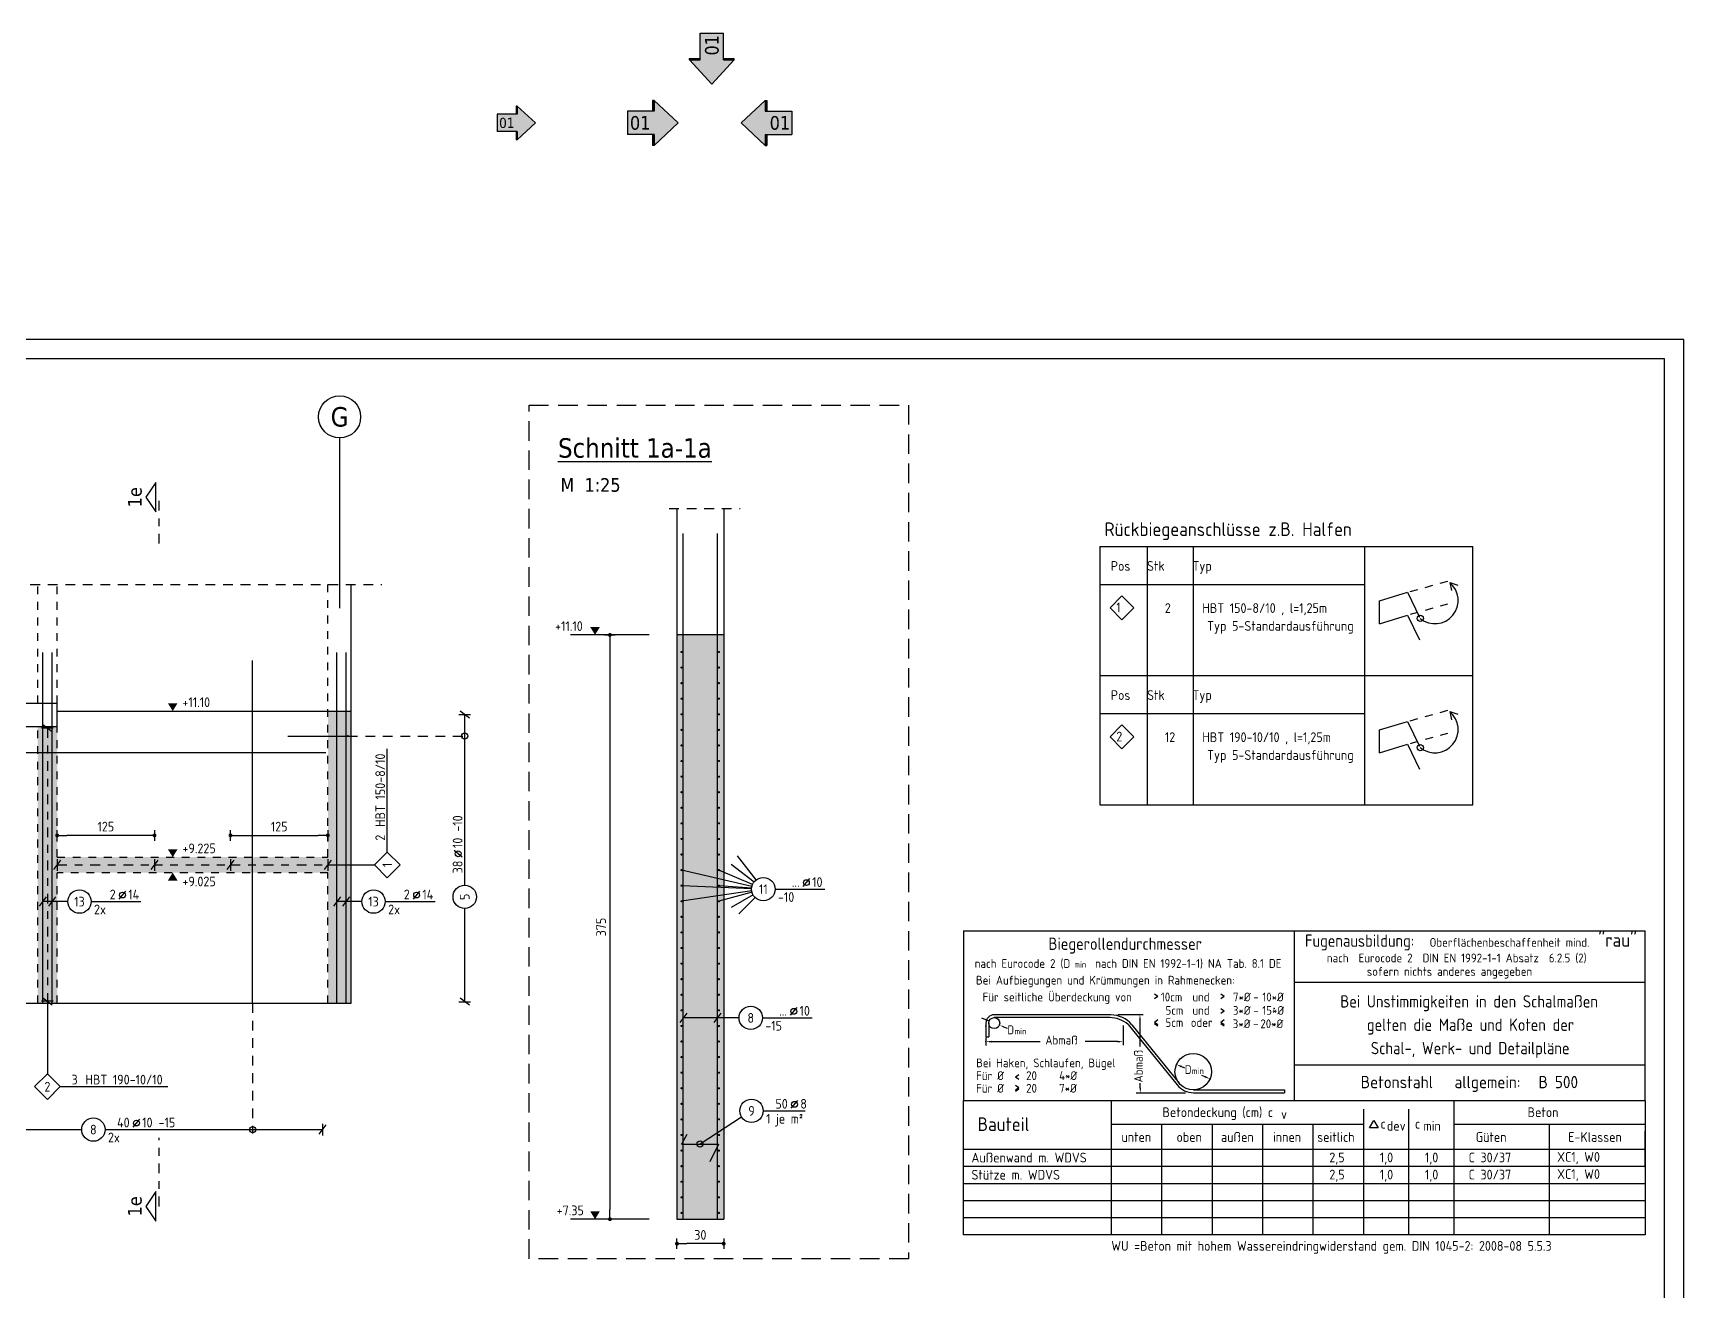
# Model space of a CAD drawing. Extents: x 40 to 135.7, y -30.7 to 14.6.
# Drawn here: x 78.21 to 99.41, y -1.52 to 14.62 of the extents above; entities that cross this region are included whole.
import ezdxf
from ezdxf.enums import TextEntityAlignment as Align

# ---------------------------------------------------------------- set-up
doc = ezdxf.new("R2010")
doc.units = 0
doc.header["$LTSCALE"] = 0.5
for name, pattern in [('AUSGEZOGEN', [1000.01, 1000, 0.01]), ('DASHDOTSMALL', [1.05, 0.5, -0.25, 0.05, -0.25]), ('DOT', [0.175, 0.05, -0.125]), ('HIDDEN', [0.375, 0.25, -0.125]), ('HIDDEN4', [0.12, 0.02, -0.1]), ('PUNKT', [0.175, 0.05, -0.125]), ('STRICHLINIE', [0.75, 0.5, -0.25]), ('STRICHPUNKT2', [0.55, 0.25, -0.125, 0.05, -0.125]), ('VERDECKT', [0.375, 0.25, -0.125])]:
    doc.linetypes.add(name, pattern=pattern)
for name, color, linetype in [('ACHSEN', 7, 'Continuous'), ('AFU', 7, 'Continuous'), ('BETON', 7, 'Continuous'), ('DETAIL', 7, 'Continuous'), ('DRUEBER', 7, 'Continuous'), ('grau_hell', 7, 'Continuous'), ('grau_mittel', 7, 'Continuous'), ('HBT', 7, 'Continuous'), ('HILFE', 7, 'Continuous'), ('index', 7, 'Continuous'), ('koten', 7, 'Continuous'), ('MASSE', 7, 'Continuous'), ('OBJEKT', 7, 'Continuous'), ('RAHMEN', 7, 'Continuous'), ('RND', 7, 'Continuous'), ('SCHNITTE', 7, 'Continuous'), ('SFP_Achsen', 7, 'Continuous'), ('TEXT', 7, 'Continuous')]:
    doc.layers.add(name, color=color, linetype=linetype)
doc.layers.add('NOPLOT', color=7, linetype='Continuous', plot=False)
doc.styles.add('helv', font='tahoma.ttf')
doc.styles.add('liste', font='isocp-e.shx')
doc.styles.add('txt', font='isocp.shx')
doc.linetypes.add('AFU_50K', pattern='A,0.15,["/",Standard,S=0.2,R=0,X=-0.01,Y=-0.1],0.07,["/",Standard,S=0.2,R=0,X=-0.01,Y=-0.1],0.15', length=0.37)
doc.linetypes.add('AFU_50L', pattern='A,0.75,["/",Standard,S=0.2,R=0,X=-0.01,Y=-0.1],0.07,["/",Standard,S=0.2,R=0,X=-0.01,Y=-0.1],0.75', length=1.57)
doc.dimstyles.new('DOT_I', dxfattribs={"dimscale": 0.5, "dimtxt": 0.25, "dimasz": 0.25, "dimexe": 0.1, "dimexo": 0.3, "dimgap": 0.1, "dimtad": 1, "dimdec": 3, "dimzin": 3, "dimtxsty": 'txt', "dimblk": 'DOT', "dimblk1": 'DOT', "dimblk2": 'DOT', "dimsah": 1, "dimcen": 0.1, "dimse1": 1, "dimse2": 1, "dimazin": 0, "dimtfac": 1, "dimtdec": 4, "dimtix": 1, "dimtmove": 2, "dimatfit": 3, "dimfxl": 0, "dimtvp": 1, "dimtolj": 1, "dimtzin": 0, "dimarcsym": 0})

# ---------------------------------------------------------------- blocks, each defined once
blk = doc.blocks.new('OKRD_O')
at = {"color": 0, "linetype": 'ByBlock'}
blk.add_solid([(-0.125, 0.202), (0.125, 0.202), (0, 0)], dxfattribs=at)
at = {"color": 0, "linetype": 'ByBlock', "style": 'txt'}
blk.add_attdef('OKRD', (0.25, 0.1), '', height=0.25, dxfattribs=at)
blk = doc.blocks.new('OKRD_U')
at = {"color": 0, "linetype": 'ByBlock'}
blk.add_solid([(-0.125, -0.202), (0.125, -0.202), (0, 0)], dxfattribs=at)
at = {"color": 0, "linetype": 'ByBlock', "style": 'txt'}
blk.add_attdef('OKRD', (0.25, -0.35), '', height=0.25, dxfattribs=at)
blk = doc.blocks.new('lei_gre')
at = {"layer": 'RND', "color": 7, "linetype": 'Continuous'}
for p, q in [((-0.09, -0.12), (0.09, 0.12)), ((0, 0.15), (0, -0.15))]:
    blk.add_line(p, q, dxfattribs=at)
blk = doc.blocks.new('RND_LEI')
at = {"layer": 'RND', "color": 7, "linetype": 'Continuous'}
blk.add_line((1.022, 0.066), (1.19, 0.27), dxfattribs=at)
for centre, radius in [((0, 0), 0.3), ((1.106, 0.168), 0.075)]:
    blk.add_circle(centre, radius, dxfattribs=at)
at = {"layer": 'RND', "color": 7, "linetype": 'Continuous', "style": 'txt'}
blk.add_attdef('POSL', text='', height=0.25, dxfattribs=at).set_placement((0, 0), align=Align.MIDDLE)
blk.add_attdef('ANZ', text='', height=0.25, dxfattribs=at).set_placement((0.931, 0.057), align=Align.RIGHT)
for tag, p in [('DUM', (1.253, 0.057)), ('ABSTD', (1.674, 0.057)), ('POSTXT', (0.374, -0.327))]:
    blk.add_attdef(tag, p, '', height=0.25, dxfattribs=at)
blk = doc.blocks.new('HBT_LEI')
at = {"layer": 'HBT', "color": 7, "linetype": 'Continuous'}
blk.add_lwpolyline([(-0.33, 0), (0, 0.33), (0.33, 0), (0, -0.33)], close=True, dxfattribs=at)
at = {"layer": 'HBT', "color": 7, "linetype": 'Continuous', "style": 'txt'}
blk.add_attdef('POSH', text='', height=0.25, dxfattribs=at).set_placement((0, -0.126), align=Align.CENTER)
blk.add_attdef('STKH', text='', height=0.25, dxfattribs=at).set_placement((0.776, 0.055), align=Align.RIGHT)
at = {"layer": 'HBT', "style": 'txt'}
for tag, p in [('ARTH', (0.973, 0.055)), ('TEXTH', (0.415, -0.309))]:
    blk.add_attdef(tag, p, '', height=0.25, dxfattribs=at)
blk = doc.blocks.new('SCHN-2')
at = {"layer": 'SCHNITTE', "color": 6, "linetype": 'Continuous'}
blk.add_lwpolyline([(0.378, 0.088), (0, 0.34), (-0.378, 0.088)], close=True, dxfattribs=at)
at = {"layer": 'SCHNITTE', "color": 1, "linetype": 'DASHDOTSMALL', "style": 'helv'}
blk.add_attdef('SCHN-2', text='', height=0.35, dxfattribs=at).set_placement((0, 0.45), align=Align.CENTER)
blk = doc.blocks.new('DOT')
at = {"layer": 'MASSE', "color": 7, "linetype": 'Continuous'}
for p, q in [((0, 0), (-1, 0)), ((0, 0.54), (0, -0.54))]:
    blk.add_line(p, q, dxfattribs=at)
at = {"layer": 'MASSE', "color": 7, "linetype": 'Continuous', "const_width": 0.2}
blk.add_lwpolyline([(-0.1, 0, 1), (0.1, 0, 1)], format="xyb", close=True, dxfattribs=at)
blk = doc.blocks.new('*D44')
at = {"layer": 'DEFPOINTS', "color": 0, "linetype": 'AUSGEZOGEN', "transparency": 16777216}
for p in [(86.479, -0.917), (86.479, -0.917), (87.079, -0.917)]:
    blk.add_point(p, dxfattribs=at)
at = {"layer": 'MASSE', "color": 0, "linetype": 'AUSGEZOGEN', "lineweight": -2, "transparency": 16777216}
blk.add_line((86.954, -0.917), (86.604, -0.917), dxfattribs=at)
at = {"layer": 'MASSE', "color": 0, "linetype": 'AUSGEZOGEN', "lineweight": -2, "transparency": 16777216, "xscale": 0.125, "yscale": 0.125, "zscale": 0.125, "rotation": 180}
blk.add_blockref('DOT', (86.479, -0.917), dxfattribs=at)
at = {"layer": 'MASSE', "color": 0, "linetype": 'AUSGEZOGEN', "lineweight": -2, "transparency": 16777216, "xscale": 0.125, "yscale": 0.125, "zscale": 0.125}
blk.add_blockref('DOT', (87.079, -0.917), dxfattribs=at)
at = {"layer": 'MASSE', "color": 0, "linetype": 'AUSGEZOGEN', "transparency": 16777216, "insert": (86.779, -0.805), "char_height": 0.125, "attachment_point": 5, "style": 'txt'}
blk.add_mtext('\\A1;30', dxfattribs=at)
blk = doc.blocks.new('*D45')
at = {"layer": 'DEFPOINTS', "color": 0, "linetype": 'AUSGEZOGEN', "transparency": 16777216}
for p in [(85.618, 6.897), (85.618, -0.603), (85.618, -0.603)]:
    blk.add_point(p, dxfattribs=at)
at = {"layer": 'MASSE', "color": 0, "linetype": 'AUSGEZOGEN', "lineweight": -2, "transparency": 16777216}
blk.add_line((85.618, 6.772), (85.618, -0.478), dxfattribs=at)
at = {"layer": 'MASSE', "color": 0, "linetype": 'AUSGEZOGEN', "lineweight": -2, "transparency": 16777216, "xscale": 0.125, "yscale": 0.125, "zscale": 0.125}
for p, rotation in [((85.618, 6.897), 90), ((85.618, -0.603), 270)]:
    blk.add_blockref('DOT', p, dxfattribs=dict(at, rotation=rotation))
at = {"layer": 'MASSE', "color": 0, "linetype": 'AUSGEZOGEN', "transparency": 16777216, "insert": (85.505, 3.147), "char_height": 0.125, "attachment_point": 5, "rotation": 90, "style": 'txt'}
blk.add_mtext('\\A1;375', dxfattribs=at)
blk = doc.blocks.new('*D54')
at = {"layer": 'DEFPOINTS', "color": 0, "linetype": 'AUSGEZOGEN', "transparency": 16777216}
for p in [(78.523, 4.323), (78.523, 4.323), (79.773, 4.323)]:
    blk.add_point(p, dxfattribs=at)
at = {"layer": 'MASSE', "color": 0, "linetype": 'AUSGEZOGEN', "lineweight": -2, "transparency": 16777216}
blk.add_line((79.648, 4.323), (78.648, 4.323), dxfattribs=at)
at = {"layer": 'MASSE', "color": 0, "linetype": 'AUSGEZOGEN', "lineweight": -2, "transparency": 16777216, "xscale": 0.125, "yscale": 0.125, "zscale": 0.125, "rotation": 180}
blk.add_blockref('DOT', (78.523, 4.323), dxfattribs=at)
at = {"layer": 'MASSE', "color": 0, "linetype": 'AUSGEZOGEN', "lineweight": -2, "transparency": 16777216, "xscale": 0.125, "yscale": 0.125, "zscale": 0.125}
blk.add_blockref('DOT', (79.773, 4.323), dxfattribs=at)
at = {"layer": 'MASSE', "color": 0, "linetype": 'AUSGEZOGEN', "transparency": 16777216, "insert": (79.148, 4.436), "char_height": 0.125, "attachment_point": 5, "style": 'txt'}
blk.add_mtext('\\A1;125', dxfattribs=at)
blk = doc.blocks.new('*D55')
at = {"layer": 'DEFPOINTS', "color": 0, "linetype": 'AUSGEZOGEN', "transparency": 16777216}
for p in [(80.748, 4.323), (81.998, 4.323), (81.998, 4.323)]:
    blk.add_point(p, dxfattribs=at)
at = {"layer": 'MASSE', "color": 0, "linetype": 'AUSGEZOGEN', "lineweight": -2, "transparency": 16777216}
blk.add_line((80.873, 4.323), (81.873, 4.323), dxfattribs=at)
at = {"layer": 'MASSE', "color": 0, "linetype": 'AUSGEZOGEN', "lineweight": -2, "transparency": 16777216, "xscale": 0.125, "yscale": 0.125, "zscale": 0.125, "rotation": 180}
blk.add_blockref('DOT', (80.748, 4.323), dxfattribs=at)
at = {"layer": 'MASSE', "color": 0, "linetype": 'AUSGEZOGEN', "lineweight": -2, "transparency": 16777216, "xscale": 0.125, "yscale": 0.125, "zscale": 0.125}
blk.add_blockref('DOT', (81.998, 4.323), dxfattribs=at)
at = {"layer": 'MASSE', "color": 0, "linetype": 'AUSGEZOGEN', "transparency": 16777216, "insert": (81.373, 4.436), "char_height": 0.125, "attachment_point": 5, "style": 'txt'}
blk.add_mtext('\\A1;125', dxfattribs=at)
blk = doc.blocks.new('A1-35-0')
at = {"layer": 'RAHMEN'}
for p, q in [((118.9, 59.4), (0, 59.4)), ((118.9, 0), (118.9, 59.4))]:
    blk.add_line(p, q, dxfattribs=at)
at = {"layer": 'RAHMEN', "color": 5}
for p, q in [((118.4, 58.9), (2, 58.9)), ((118.4, 0.5), (118.4, 58.9))]:
    blk.add_line(p, q, dxfattribs=at)
blk = doc.blocks.new('hin_ind5')
at = {"layer": 'grau_hell', "linetype": 'AUSGEZOGEN'}
h = blk.add_hatch(color=9, dxfattribs=at)
h.dxf.hatch_style = 2
h.paths.add_polyline_path([(0, 0), (0.619, -0.577), (0.619, -0.3), (1.306, -0.3), (1.306, 0.3), (0.619, 0.3), (0.619, 0.577)])
h.paths.add_polyline_path([(0.34, -0.274), (1.311, -0.274), (1.311, 0.274), (0.34, 0.274)], flags=9)
at = {"layer": 'OBJEKT', "linetype": 'AUSGEZOGEN'}
for points in [[(0.619, 0.3), (0.66, 0.3), (0.66, 0.577), (0.619, 0.577)], [(0.619, -0.577), (0.66, -0.577), (0.66, -0.3), (0.619, -0.3)]]:
    blk.add_hatch(color=1, dxfattribs=at).paths.add_polyline_path(points)
at = {"layer": 'OBJEKT', "color": 1, "linetype": 'AUSGEZOGEN'}
for p, q in [((0, 0), (0.619, 0.577)), ((0.619, 0.577), (0.619, 0.3)), ((0.619, 0.577), (0.66, 0.577)), ((0.66, 0.577), (0.66, 0.3)), ((0, 0), (0.619, -0.577)), ((0.619, 0.3), (1.306, 0.3)), ((1.306, 0.3), (1.306, -0.3)), ((0.619, -0.3), (0.619, -0.577)), ((0.619, -0.3), (1.306, -0.3)), ((0.66, -0.3), (0.66, -0.577))]:
    blk.add_line(p, q, dxfattribs=at)
at = {"layer": 'OBJEKT', "color": 7, "linetype": 'AUSGEZOGEN'}
blk.add_line((0.619, -0.577), (0.66, -0.577), dxfattribs=at)
at = {"layer": 'index', "color": 1, "linetype": 'Continuous', "style": 'helv'}
blk.add_attdef('INDEX', text='', height=0.35, rotation=360, dxfattribs=at).set_placement((1.259, 0), align=Align.MIDDLE_RIGHT)

msp = doc.modelspace()

# ---------------------------------------------------------------- linework, layer by layer
at = {"layer": 'ACHSEN', "color": 140, "linetype": 'AUSGEZOGEN'}
msp.add_line((82.1484, 9.4248), (82.1484, 7.238), dxfattribs=at)
at = {"layer": 'AFU', "color": 8, "linetype": 'AFU_50K'}
for p, q in [((87.0787, 6.8974), (86.4787, 6.8974)), ((78.5234, 5.9194), (78.5234, 6.0194)), ((78.5234, 5.7194), (78.5234, 5.9194)), ((86.4787, -0.6026), (87.0787, -0.6026))]:
    msp.add_line(p, q, dxfattribs=at)
at = {"layer": 'AFU', "color": 8, "linetype": 'AFU_50L'}
for p, q in [((47.0234, 6.0194), (78.5234, 6.0194)), ((78.5234, 5.9194), (82.2984, 5.9194)), ((47.0234, 5.7194), (78.5234, 5.7194)), ((76.0234, 2.1694), (82.2984, 2.1694))]:
    msp.add_line(p, q, dxfattribs=at)
at = {"layer": 'BETON', "color": 6, "linetype": 'AUSGEZOGEN'}
for p, q in [((86.4787, 8.5178), (86.4787, -0.6026)), ((87.0787, 8.5178), (87.0787, 6.8974)), ((82.2984, 2.1694), (82.2984, 7.5439)), ((87.0787, 6.8974), (87.0787, -0.6026))]:
    msp.add_line(p, q, dxfattribs=at)
at = {"layer": 'DETAIL', "color": 102, "linetype": 'STRICHLINIE'}
msp.add_lwpolyline([(89.4521, 9.8457), (89.4521, -1.1105), (84.5807, -1.1105), (84.5807, 9.8457)], close=True, dxfattribs=at)
at = {"layer": 'DRUEBER', "color": 7, "linetype": 'PUNKT'}
for p, q in [((78.2734, 6.0194), (78.2734, 7.5439)), ((78.5234, 6.0194), (78.5234, 7.5439)), ((81.9984, 4.0444), (81.9984, 7.5439)), ((78.2734, 2.1694), (78.2734, 5.7194)), ((78.5234, 4.0444), (78.5234, 5.7194)), ((78.5234, 4.0444), (81.9984, 4.0444)), ((78.5234, 2.1694), (78.5234, 3.8444)), ((81.9984, 3.8444), (78.5234, 3.8444)), ((81.9984, 2.1694), (81.9984, 3.8444)), ((76.0234, 2.1694), (78.2734, 2.1694))]:
    msp.add_line(p, q, dxfattribs=at)
at = {"layer": 'grau_mittel', "color": 61, "linetype": 'AUSGEZOGEN'}
for points in [[(86.4787, 6.8974), (87.0787, 6.8974), (86.4787, -0.6026), (87.0787, -0.6026)], [(81.9984, 5.9194), (82.2984, 5.9194), (81.9984, 2.1694), (82.2984, 2.1694)], [(78.2734, 5.7194), (78.5234, 5.7194), (78.2734, 2.1694), (78.5234, 2.1694)], [(78.5234, 4.0444), (78.5234, 3.8444), (81.9984, 4.0444), (81.9984, 3.8444)]]:
    msp.add_solid(points, dxfattribs=at)
at = {"layer": 'HBT', "color": 5, "linetype": 'Continuous'}
for p, q in [((91.9053, 8.0315), (91.9053, 6.3741)), ((91.9053, 8.0315), (96.6947, 8.0315)), ((96.6947, 6.3741), (96.6947, 8.0315)), ((91.9053, 6.3741), (96.6947, 6.3741)), ((91.9053, 6.3741), (91.9053, 4.7166)), ((91.9053, 6.3741), (96.6947, 6.3741)), ((96.6947, 4.7166), (96.6947, 6.3741)), ((91.9053, 4.7166), (96.6947, 4.7166)), ((91.9053, 4.7166), (96.6947, 4.7166))]:
    msp.add_line(p, q, dxfattribs=at)
at = {"layer": 'HBT', "color": 6, "linetype": 'STRICHPUNKT2'}
for p, q in [((78.3984, 5.7001), (78.3984, 2.1953)), ((78.5234, 3.9444), (79.7734, 3.9444)), ((80.7484, 3.9444), (81.9984, 3.9444))]:
    msp.add_line(p, q, dxfattribs=at)
at = {"layer": 'HBT', "color": 7, "linetype": 'AUSGEZOGEN'}
for p, q in [((82.7603, 4.1094), (82.7603, 5.4333)), ((81.9984, 3.9444), (82.6103, 3.9444)), ((78.3984, 2.1953), (78.3984, 1.2484)), ((78.5634, 1.0984), (79.9451, 1.0984))]:
    msp.add_line(p, q, dxfattribs=at)
at = {"layer": 'HBT', "color": 7, "linetype": 'HIDDEN4'}
msp.add_line((79.7734, 3.9444), (80.7484, 3.9444), dxfattribs=at)
at = {"layer": 'HILFE', "color": 102, "linetype": 'HIDDEN'}
for p, q in [((86.38, 8.5178), (87.2908, 8.5178)), ((75.4783, 7.5439), (82.6921, 7.5439))]:
    msp.add_line(p, q, dxfattribs=at)
at = {"layer": 'koten', "color": 7, "linetype": 'AUSGEZOGEN'}
for p, q in [((86.1225, 6.8974), (85.1108, 6.8974)), ((86.1225, -0.6026), (85.1108, -0.6026)), ((86.1225, -0.6026), (85.1108, -0.6026))]:
    msp.add_line(p, q, dxfattribs=at)
at = {"layer": 'NOPLOT', "color": 191, "linetype": 'AUSGEZOGEN'}
msp.add_line((86.5487, -0.6026), (86.5767, -0.6026), dxfattribs=at)
at = {"layer": 'OBJEKT', "color": 7, "linetype": 'Continuous'}
for p, q in [((92.5149, 8.0315), (92.5149, 6.3741)), ((93.1034, 8.0315), (93.1034, 6.3741)), ((95.3065, 8.0315), (95.3065, 6.3741)), ((92.5149, 6.3741), (92.5149, 4.7166)), ((93.1034, 6.3741), (93.1034, 4.7166)), ((95.3065, 6.3741), (95.3065, 4.7166))]:
    msp.add_line(p, q, dxfattribs=at)
at = {"layer": 'RAHMEN', "color": 5, "linetype": 'Continuous'}
for p, q in [((90.1553, 3.0982), (98.9053, 3.0982)), ((90.1553, 3.0982), (90.1553, 0.9191)), ((94.4046, 0.9191), (94.4046, 3.0982)), ((98.9053, 0.9191), (98.9053, 3.0982)), ((98.9053, 0.0656), (98.9053, 0.5279))]:
    msp.add_line(p, q, dxfattribs=at)
at = {"layer": 'RAHMEN', "color": 7, "linetype": 'AUSGEZOGEN'}
for p, q in [((94.4046, 2.4407), (98.9053, 2.4407)), ((92.6534, 2.2555), (92.6098, 2.286)), ((92.6534, 2.2555), (92.6098, 2.2249)), ((93.5033, 2.2555), (93.4597, 2.286)), ((93.5033, 2.2555), (93.4597, 2.2249)), ((92.6098, 1.9276), (92.6534, 1.9582)), ((92.6098, 1.9276), (92.6534, 1.8971)), ((92.6098, 1.9082), (92.6534, 1.8777)), ((93.4597, 1.9276), (93.5033, 1.9582)), ((93.4597, 1.9276), (93.5033, 1.8971)), ((93.4597, 1.9082), (93.5033, 1.8777)), ((93.5038, 2.0657), (93.4602, 2.0963)), ((93.5038, 2.0657), (93.4602, 2.0352)), ((94.4046, 1.3768), (98.9053, 1.3768)), ((90.8248, 1.2249), (90.8684, 1.2554)), ((90.8248, 1.2249), (90.8684, 1.1943)), ((90.8684, 1.084), (90.8248, 1.1146)), ((90.8684, 1.084), (90.8248, 1.0534)), ((90.8684, 1.0646), (90.8248, 1.034)), ((90.1553, 0.2966), (98.9053, 0.2966)), ((90.1553, 0.0766), (98.9053, 0.0766)), ((90.1553, -0.1434), (98.9053, -0.1434)), ((90.1553, -0.3634), (98.9053, -0.3634)), ((90.1553, -0.5834), (98.9053, -0.5834))]:
    msp.add_line(p, q, dxfattribs=at)
at = {"layer": 'RAHMEN', "color": 7, "linetype": 'Continuous'}
for p, q in [((90.485, 1.9395), (90.3917, 1.9754)), ((90.4447, 1.9137), (90.4447, 1.7366)), ((90.4801, 1.9137), (90.4801, 1.7366)), ((92.0466, 2.02), (90.551, 2.02)), ((92.0339, 1.9846), (90.551, 1.9846)), ((92.138, 2.0234), (92.4642, 2.0234)), ((92.4218, 1.956), (92.4218, 1.6151)), ((90.4447, 1.7366), (90.4801, 1.7366)), ((90.4447, 1.7252), (90.4447, 1.6248)), ((90.6708, 1.868), (90.7178, 1.8499)), ((92.2046, 1.884), (92.2046, 1.6306)), ((92.2691, 1.8953), (92.899, 1.12)), ((92.3176, 1.8911), (92.9237, 1.145)), ((90.5122, 1.6756), (91.1405, 1.6756)), ((92.1371, 1.6756), (91.7187, 1.6756)), ((92.9965, 1.3373), (92.9526, 1.3562)), ((92.4263, 1.0856), (92.4263, 1.1447)), ((93.2585, 1.2243), (93.2177, 1.2419)), ((92.0561, -0.7775), (92.0561, 0.9191)), ((92.3751, 1.0181), (93.0086, 1.0181)), ((93.1086, 1.0562), (94.2778, 1.0557)), ((93.1086, 1.0203), (94.2778, 1.0203)), ((94.2778, 1.0557), (94.2778, 1.0203)), ((96.4537, -0.8034), (96.4537, 0.9191)), ((95.2951, -0.8034), (95.2951, 0.8095)), ((95.8744, -0.8034), (95.8744, 0.8095)), ((92.7039, -0.8034), (92.7039, 0.6172)), ((93.3517, -0.8034), (93.3517, 0.6172)), ((93.9995, -0.8034), (93.9995, 0.6172)), ((94.6473, -0.8034), (94.6473, 0.6172)), ((97.6795, -0.8034), (97.6795, 0.6172)), ((92.0561, -0.8034), (92.0561, 0.2966)), ((95.2951, -0.8034), (95.2951, 0.2966))]:
    msp.add_line(p, q, dxfattribs=at)
at = {"layer": 'RAHMEN', "color": 1, "linetype": 'Continuous'}
for p, q in [((92.0561, 0.6172), (95.2951, 0.6172)), ((96.4537, 0.6172), (98.9053, 0.6172))]:
    msp.add_line(p, q, dxfattribs=at)
at = {"layer": 'RAHMEN', "color": 5, "linetype": 'AUSGEZOGEN'}
msp.add_lwpolyline([(90.1553, 0.9191), (98.9053, 0.9191), (98.9053, -0.8034), (90.1553, -0.8034)], close=True, dxfattribs=at)
at = {"layer": 'RAHMEN', "color": 1, "linetype": 'Continuous'}
msp.add_lwpolyline([(95.4239, 0.6618), (95.4784, 0.5674), (95.3694, 0.5674)], close=True, dxfattribs=at)
at = {"layer": 'RAHMEN', "color": 7, "linetype": 'Continuous'}
for centre, radius in [((90.551, 1.9137), 0.0709), ((93.1056, 1.2903), 0.2341)]:
    msp.add_circle(centre, radius, dxfattribs=at)
for centre, radius, start, end in [((90.551, 1.9137), 0.1063, 89.99998, 180), ((92.0339, 1.6303), 0.3543, 48.41068, 90), ((92.0466, 1.6709), 0.3491, 39.09564, 90), ((93.1086, 1.2903), 0.27, 219.09564, 270)]:
    msp.add_arc(centre, radius, start, end, dxfattribs=at)
for p in [(94.1428, 2.1008), (90.4447, 1.8727), (90.4447, 1.6756), (92.8906, 1.383), (93.3205, 1.1976)]:
    msp.add_point(p, dxfattribs=at)
for points in [[(90.433, 1.9502), (90.4393, 1.9665), (90.485, 1.9395)], [(92.4331, 1.956), (92.4106, 1.956), (92.4218, 2.0235)], [(90.6677, 1.8599), (90.6739, 1.8762), (90.6219, 1.8868)], [(90.5122, 1.6643), (90.5122, 1.6868), (90.4447, 1.6756)], [(92.1371, 1.6643), (92.1371, 1.6868), (92.2046, 1.6756)], [(92.9481, 1.3459), (92.957, 1.3666), (92.8906, 1.383)], [(92.4376, 1.0856), (92.4151, 1.0856), (92.4263, 1.0181)], [(93.2541, 1.214), (93.263, 1.2347), (93.3205, 1.1976)]]:
    msp.add_solid(points, dxfattribs=at)
at = {"layer": 'RND', "color": 1, "linetype": 'AUSGEZOGEN'}
for p, q in [((95.4975, 7.3356), (95.8548, 7.4436)), ((95.8548, 7.4436), (96.0121, 7.1239)), ((95.4975, 7.0392), (95.4975, 7.3356)), ((95.4975, 7.0392), (95.8548, 7.1521)), ((95.8548, 7.1521), (96.0121, 6.8324)), ((95.4975, 5.6781), (95.8548, 5.7861)), ((95.8548, 5.7861), (96.0121, 5.4664)), ((95.4975, 5.3817), (95.4975, 5.6781)), ((95.4975, 5.3817), (95.8548, 5.4947)), ((95.8548, 5.4947), (96.0121, 5.175))]:
    msp.add_line(p, q, dxfattribs=at)
at = {"layer": 'RND', "color": 1, "linetype": 'DOT'}
for p, q in [((95.8915, 7.4531), (96.3733, 7.5862)), ((95.8947, 7.1617), (96.3733, 7.2948)), ((95.8915, 5.7957), (96.3733, 5.9288)), ((95.8947, 5.5042), (96.3733, 5.6373))]:
    msp.add_line(p, q, dxfattribs=at)
at = {"layer": 'RND', "color": 102, "linetype": 'AUSGEZOGEN'}
for p, q in [((96.3977, 7.5689), (96.5042, 7.5353)), ((96.3977, 7.5689), (96.423, 7.4653)), ((96.3977, 5.9115), (96.5042, 5.8778)), ((96.3977, 5.9115), (96.423, 5.8078)), ((87.4956, 3.7516), (87.2556, 4.0609)), ((87.4415, 3.6671), (86.5372, 3.8776)), ((87.4497, 3.6922), (87.018, 3.8776)), ((87.4683, 3.724), (87.1738, 3.9485)), ((87.4392, 3.6111), (86.5372, 3.4776)), ((87.4377, 3.6394), (86.5442, 3.6776)), ((87.438, 3.6447), (87.018, 3.6776)), ((78.6592, 3.4736), (78.3383, 3.4736)), ((82.4342, 3.4736), (82.1133, 3.4736)), ((87.4429, 3.5936), (87.018, 3.4776)), ((87.4573, 3.5587), (87.1738, 3.3968)), ((87.4822, 3.5263), (87.2735, 3.315)), ((87.276, 1.9809), (86.5587, 1.9809)), ((87.3095, 0.7062), (86.7748, 0.3619))]:
    msp.add_line(p, q, dxfattribs=at)
at = {"layer": 'RND', "color": 7, "linetype": 'AUSGEZOGEN'}
for p, q in [((83.7544, 3.6844), (83.7544, 5.8748)), ((87.7376, 3.633), (88.3776, 3.633)), ((78.9592, 3.4736), (79.5992, 3.4736)), ((82.7342, 3.4736), (83.3742, 3.4736)), ((83.7544, 2.1878), (83.7544, 3.3844)), ((87.576, 1.9809), (88.216, 1.9809)), ((87.5856, 0.7874), (88.1256, 0.7874)), ((76.0676, 0.5466), (78.8377, 0.5466)), ((79.1377, 0.5466), (81.9301, 0.5466))]:
    msp.add_line(p, q, dxfattribs=at)
at = {"layer": 'RND', "color": 102, "linetype": 'VERDECKT'}
for p, q in [((82.254, 5.5984), (83.8044, 5.5984)), ((81.032, 2.1694), (81.032, 0.4966))]:
    msp.add_line(p, q, dxfattribs=at)
at = {"layer": 'RND', "color": 1, "linetype": 'AUSGEZOGEN'}
for points in [[(86.5587, -0.6026), (86.5587, 8.1974)], [(86.9987, -0.6026), (86.9987, 8.1974)], [(78.3383, 2.1694), (78.3383, 6.6694)], [(78.4577, 2.1694), (78.4577, 6.6694)], [(82.1133, 2.1694), (82.1133, 6.6694)], [(82.2327, 2.1694), (82.2327, 6.6694)], [(81.032, 2.1694), (81.032, 6.5694)], [(81.484, 5.5984), (82.254, 5.5984)], [(76.0234, 5.3871), (81.9734, 5.3871)], [(86.6036, 0.4835), (86.5362, 0.3619), (87.0134, 0.3619), (86.9011, 0.1347)]]:
    msp.add_lwpolyline(points, dxfattribs=at)
at = {"layer": 'RND', "color": 7, "linetype": 'AUSGEZOGEN'}
for points in [[(92.3454, 7.2439), (92.1915, 7.3977), (92.0377, 7.2439), (92.1915, 7.0901)], [(92.3454, 5.5865), (92.1915, 5.7403), (92.0377, 5.5865), (92.1915, 5.4326)]]:
    msp.add_lwpolyline(points, close=True, dxfattribs=at)
at = {"layer": 'RND', "color": 7, "linetype": 'AUSGEZOGEN', "const_width": 0.014}
for points in [[(86.5302, 6.6776, 1), (86.5442, 6.6776, 1)], [(87.025, 6.6776, -1), (87.011, 6.6776, -1)], [(86.5302, 6.4776, 1), (86.5442, 6.4776, 1)], [(87.025, 6.4776, -1), (87.011, 6.4776, -1)], [(86.5302, 6.2776, 1), (86.5442, 6.2776, 1)], [(87.025, 6.2776, -1), (87.011, 6.2776, -1)], [(86.5302, 6.0776, 1), (86.5442, 6.0776, 1)], [(87.025, 6.0776, -1), (87.011, 6.0776, -1)], [(86.5302, 5.8776, 1), (86.5442, 5.8776, 1)], [(87.025, 5.8776, -1), (87.011, 5.8776, -1)], [(82.254, 5.5914, -1), (82.254, 5.6054, -1)], [(86.5302, 5.6776, 1), (86.5442, 5.6776, 1)], [(87.025, 5.6776, -1), (87.011, 5.6776, -1)], [(86.5302, 5.4776, 1), (86.5442, 5.4776, 1)], [(87.025, 5.4776, -1), (87.011, 5.4776, -1)], [(86.5302, 5.2776, 1), (86.5442, 5.2776, 1)], [(86.5302, 5.0776, 1), (86.5442, 5.0776, 1)], [(87.025, 5.2776, -1), (87.011, 5.2776, -1)], [(87.025, 5.0776, -1), (87.011, 5.0776, -1)], [(86.5302, 4.8776, 1), (86.5442, 4.8776, 1)], [(87.025, 4.8776, -1), (87.011, 4.8776, -1)], [(86.5302, 4.6776, 1), (86.5442, 4.6776, 1)], [(87.025, 4.6776, -1), (87.011, 4.6776, -1)], [(86.5302, 4.4776, 1), (86.5442, 4.4776, 1)], [(87.025, 4.4776, -1), (87.011, 4.4776, -1)], [(86.5302, 4.2776, 1), (86.5442, 4.2776, 1)], [(87.025, 4.2776, -1), (87.011, 4.2776, -1)], [(86.5302, 4.0776, 1), (86.5442, 4.0776, 1)], [(87.025, 4.0776, -1), (87.011, 4.0776, -1)], [(86.5302, 3.8776, 1), (86.5442, 3.8776, 1)], [(87.025, 3.8776, -1), (87.011, 3.8776, -1)], [(86.5302, 3.6776, 1), (86.5442, 3.6776, 1)], [(87.025, 3.6776, -1), (87.011, 3.6776, -1)], [(86.5302, 3.4776, 1), (86.5442, 3.4776, 1)], [(87.025, 3.4776, -1), (87.011, 3.4776, -1)], [(86.5302, 3.2776, 1), (86.5442, 3.2776, 1)], [(87.025, 3.2776, -1), (87.011, 3.2776, -1)], [(86.5302, 3.0776, 1), (86.5442, 3.0776, 1)], [(87.025, 3.0776, -1), (87.011, 3.0776, -1)], [(86.5302, 2.8776, 1), (86.5442, 2.8776, 1)], [(87.025, 2.8776, -1), (87.011, 2.8776, -1)], [(86.5302, 2.6776, 1), (86.5442, 2.6776, 1)], [(87.025, 2.6776, -1), (87.011, 2.6776, -1)], [(86.5302, 2.4776, 1), (86.5442, 2.4776, 1)], [(87.025, 2.4776, -1), (87.011, 2.4776, -1)], [(86.5302, 2.2776, 1), (86.5442, 2.2776, 1)], [(87.025, 2.2776, -1), (87.011, 2.2776, -1)], [(86.5302, 2.0776, 1), (86.5442, 2.0776, 1)], [(87.025, 2.0776, -1), (87.011, 2.0776, -1)], [(86.5302, 1.8776, 1), (86.5442, 1.8776, 1)], [(87.025, 1.8776, -1), (87.011, 1.8776, -1)], [(86.5302, 1.6776, 1), (86.5442, 1.6776, 1)], [(86.5302, 1.4776, 1), (86.5442, 1.4776, 1)], [(87.025, 1.6776, -1), (87.011, 1.6776, -1)], [(87.025, 1.4776, -1), (87.011, 1.4776, -1)], [(86.5302, 1.2776, 1), (86.5442, 1.2776, 1)], [(87.025, 1.2776, -1), (87.011, 1.2776, -1)], [(86.5302, 1.0776, 1), (86.5442, 1.0776, 1)], [(87.025, 1.0776, -1), (87.011, 1.0776, -1)], [(86.5302, 0.8776, 1), (86.5442, 0.8776, 1)], [(87.025, 0.8776, -1), (87.011, 0.8776, -1)], [(86.5302, 0.6776, 1), (86.5442, 0.6776, 1)], [(87.025, 0.6776, -1), (87.011, 0.6776, -1)], [(86.5302, 0.4776, 1), (86.5442, 0.4776, 1)], [(87.025, 0.4776, -1), (87.011, 0.4776, -1)], [(86.5302, 0.2776, 1), (86.5442, 0.2776, 1)], [(87.025, 0.2776, -1), (87.011, 0.2776, -1)], [(86.5302, 0.0776, 1), (86.5442, 0.0776, 1)], [(87.025, 0.0776, -1), (87.011, 0.0776, -1)], [(86.5302, -0.1224, 1), (86.5442, -0.1224, 1)], [(87.025, -0.1224, -1), (87.011, -0.1224, -1)], [(86.5302, -0.3224, 1), (86.5442, -0.3224, 1)], [(87.025, -0.3224, -1), (87.011, -0.3224, -1)], [(86.5302, -0.5224, 1), (86.5442, -0.5224, 1)], [(87.025, -0.5224, -1), (87.011, -0.5224, -1)]]:
    msp.add_lwpolyline(points, format="xyb", close=True, dxfattribs=at)
at = {"layer": 'RND', "color": 7, "linetype": 'AUSGEZOGEN'}
for centre in [(96.0205, 7.1079), (83.7544, 5.5984), (96.0205, 5.4504), (81.032, 0.5466), (86.7748, 0.3619)]:
    msp.add_circle(centre, 0.04, dxfattribs=at)
at = {"layer": 'RND', "color": 102, "linetype": 'AUSGEZOGEN'}
for centre in [(96.2089, 7.3386), (96.2089, 5.6812)]:
    msp.add_arc(centre, 0.2979, 230.77636, 50.64229, dxfattribs=at)
at = {"layer": 'SCHNITTE', "color": 6, "linetype": 'STRICHPUNKT2'}
for p, q in [((79.8323, 8.0678), (79.8323, 8.664)), ((79.8323, -0.4381), (79.8323, 0.4411))]:
    msp.add_line(p, q, dxfattribs=at)
at = {"layer": 'SFP_Achsen', "color": 7, "linetype": 'AUSGEZOGEN'}
msp.add_circle((82.1484, 9.6953), 0.2705, dxfattribs=at)
at = {"layer": 'TEXT', "color": 7, "linetype": 'Continuous'}
for p, q in [((91.9053, 7.5438), (95.3065, 7.5438)), ((91.9053, 5.8863), (95.3065, 5.8863))]:
    msp.add_line(p, q, dxfattribs=at)

# ---------------------------------------------------------------- block references
at = {"layer": 'HBT', "color": 6, "linetype": 'STRICHPUNKT2', "xscale": 0.5, "yscale": 0.5, "zscale": 0.5, "rotation": 269.9999999999991}
for p in [(78.3984, 5.7001), (78.3984, 2.1953)]:
    msp.add_blockref('lei_gre', p, dxfattribs=at)
at = {"layer": 'HBT', "color": 7, "linetype": 'AUSGEZOGEN', "xscale": 0.5, "yscale": 0.5, "zscale": 0.5, "rotation": 90}
msp.add_blockref('HBT_LEI', (82.7603, 3.9444), dxfattribs=at).add_auto_attribs({'POSH': '1', 'STKH': '2', 'ARTH': 'HBT 150-8/10'})
at = {"layer": 'HBT', "color": 6, "linetype": 'STRICHPUNKT2', "xscale": 0.5, "yscale": 0.5, "zscale": 0.5}
for p in [(78.5234, 3.9444), (79.7734, 3.9444), (80.7484, 3.9444), (81.9984, 3.9444)]:
    msp.add_blockref('lei_gre', p, dxfattribs=at)
at = {"layer": 'HBT', "color": 7, "linetype": 'AUSGEZOGEN', "xscale": 0.5, "yscale": 0.5, "zscale": 0.5}
msp.add_blockref('HBT_LEI', (78.3984, 1.0984), dxfattribs=at).add_auto_attribs({'POSH': '2', 'STKH': '3', 'ARTH': 'HBT 190-10/10'})
at = {"layer": 'koten', "color": 7, "linetype": 'AUSGEZOGEN'}
ref = msp.add_blockref('OKRD_O', (85.4274, 6.8974), dxfattribs=dict(at, xscale=-0.5, yscale=0.5, zscale=0.5))
ref.add_attrib('OKRD', '+11.10', (84.9148, 6.9474), dxfattribs={"layer": '0', "color": 0, "linetype": 'ByBlock', "height": 0.125, "style": 'txt'})
at = {"layer": 'koten', "color": 7, "linetype": 'AUSGEZOGEN', "xscale": 0.5, "yscale": 0.5, "zscale": 0.5}
for name, p, values in [('OKRD_O', (80.0063, 5.9194), {'OKRD': '+11.10'}), ('OKRD_O', (80.0063, 4.0444), {'OKRD': '+9.225'}), ('OKRD_U', (80.0063, 3.8444), {'OKRD': '+9.025'})]:
    msp.add_blockref(name, p, dxfattribs=at).add_auto_attribs(values)
at = {"layer": 'koten', "color": 7, "linetype": 'AUSGEZOGEN'}
ref = msp.add_blockref('OKRD_O', (85.4274, -0.6026), dxfattribs=dict(at, xscale=-0.5, yscale=0.5, zscale=0.5))
ref.add_attrib('OKRD', '+7.35', (84.9347, -0.5526), dxfattribs={"layer": '0', "color": 0, "linetype": 'ByBlock', "height": 0.125, "style": 'txt'})
at = {"layer": 'RAHMEN', "color": 7, "linetype": 'AUSGEZOGEN', "xscale": 0.5, "yscale": 0.5, "zscale": 0.5}
msp.add_blockref('A1-35-0', (39.9553, -19.0109), dxfattribs=at)
at = {"layer": 'RND', "color": 7, "linetype": 'AUSGEZOGEN', "xscale": 0.5, "yscale": 0.5, "zscale": 0.5, "rotation": 90}
for name, p, values in [('hin_ind5', (86.9266, 13.9669), {'INDEX': '01'}), ('RND_LEI', (83.7544, 3.5344), {'POSL': '5', 'DUM': '10', 'ANZ': '38', 'ABSTD': '-10'})]:
    msp.add_blockref(name, p, dxfattribs=at).add_auto_attribs(values)
at = {"layer": 'RND', "color": 7, "linetype": 'AUSGEZOGEN'}
ref = msp.add_blockref('hin_ind5', (84.6612, 13.4689), dxfattribs=dict(at, xscale=-0.375, yscale=0.375, zscale=0.375))
ref.add_attrib('INDEX', '01', dxfattribs={"layer": 'index', "color": 1, "linetype": 'Continuous', "height": 0.13125, "style": 'helv'}).set_placement((84.3933, 13.4689), align=Align.MIDDLE_RIGHT)
ref = msp.add_blockref('hin_ind5', (86.4953, 13.4689), dxfattribs=dict(at, xscale=-0.5, yscale=0.5, zscale=0.5))
ref.add_attrib('INDEX', '01', dxfattribs={"layer": 'index', "color": 1, "linetype": 'Continuous', "height": 0.175, "style": 'helv'}).set_placement((86.1381, 13.4689), align=Align.MIDDLE_RIGHT)
at = {"layer": 'RND', "color": 7, "linetype": 'AUSGEZOGEN', "xscale": 0.5, "yscale": 0.5, "zscale": 0.5}
for name, p, values in [('hin_ind5', (87.3022, 13.4689), {'INDEX': '01'}), ('RND_LEI', (78.8092, 3.4736), {'POSL': '13', 'DUM': '14', 'ANZ': '2', 'POSTXT': '2x'}), ('RND_LEI', (82.5842, 3.4736), {'POSL': '13', 'DUM': '14', 'ANZ': '2', 'POSTXT': '2x'}), ('RND_LEI', (87.5876, 3.633), {'POSL': '11', 'DUM': '10', 'ANZ': '...', 'POSTXT': '-10'}), ('RND_LEI', (87.426, 1.9809), {'POSL': '8', 'DUM': '10', 'ANZ': '...', 'POSTXT': '-15'}), ('RND_LEI', (87.4356, 0.7874), {'POSL': '9', 'DUM': '8', 'ANZ': '50', 'POSTXT': '1 je m²'}), ('RND_LEI', (78.9877, 0.5466), {'POSL': '8', 'DUM': '10', 'ANZ': '40', 'ABSTD': '-15', 'POSTXT': '2x'})]:
    msp.add_blockref(name, p, dxfattribs=at).add_auto_attribs(values)
at = {"layer": 'RND', "color": 7, "linetype": 'AUSGEZOGEN', "xscale": 0.5, "yscale": 0.5, "zscale": 0.5, "rotation": 90}
for p in [(83.7544, 5.8748), (83.7544, 2.1878)]:
    msp.add_blockref('lei_gre', p, dxfattribs=at)
at = {"layer": 'RND', "color": 102, "linetype": 'AUSGEZOGEN', "xscale": 0.5, "yscale": 0.5, "zscale": 0.5, "rotation": 180}
for p in [(78.3383, 3.4736), (78.4577, 3.4736), (82.1133, 3.4736), (82.2327, 3.4736), (86.5587, 1.9809), (86.9987, 1.9809)]:
    msp.add_blockref('lei_gre', p, dxfattribs=at)
at = {"layer": 'RND', "color": 7, "linetype": 'AUSGEZOGEN', "xscale": 0.5, "yscale": 0.5, "zscale": 0.5}
msp.add_blockref('lei_gre', (81.9301, 0.5466), dxfattribs=at)
at = {"layer": 'SCHNITTE', "color": 6, "linetype": 'STRICHPUNKT2', "xscale": 0.5, "yscale": 0.5, "zscale": 0.5, "rotation": 90}
for p in [(79.8323, 8.664), (79.8323, -0.4381)]:
    msp.add_blockref('SCHN-2', p, dxfattribs=at).add_auto_attribs({'SCHN-2': '1e'})

# ---------------------------------------------------------------- texts
at = {"layer": 'HBT', "color": 7, "linetype": 'Continuous', "style": 'liste'}
for s, p in [('  Pos   Stk     Typ          ', (91.9053, 7.7194)), ('   1  ', (91.9038, 7.1868)), ('2', (92.7418, 7.1786)), ('HBT 150-8/10 , l=1,25m', (93.2218, 7.1786)), ('  Pos   Stk     Typ          ', (91.9053, 6.0619)), ('   2  ', (91.9038, 5.5293)), ('12', (92.7418, 5.5212)), ('HBT 190-10/10 , l=1,25m', (93.2218, 5.5212))]:
    msp.add_text(s, height=0.125, dxfattribs=at).set_placement(p)
at = {"layer": 'NOPLOT', "color": 191, "linetype": 'Continuous', "style": 'txt'}
msp.add_text('WU =Beton mit hohem Wassereindringwiderstand gem. DIN 1045-2: 2008-08 5.5.3', height=0.125, dxfattribs=at).set_placement((92.0543, -1.0087))
at = {"layer": 'RAHMEN', "color": 1, "linetype": 'Continuous', "style": 'txt', "width": 0.95}
for s, p in [('Biegerollendurchmesser', (92.2332, 2.8539)), ('Fugenausbildung:', (95.2414, 2.8934)), ('Bei Unstimmigkeiten in den Schalmaßen', (96.6478, 2.1141)), ('gelten die Maße und Koten der', (96.6648, 1.8141)), ('Schal-, Werk- und Detailpläne', (96.6613, 1.5141))]:
    msp.add_text(s, height=0.1575, dxfattribs=at).set_placement(p, align=Align.CENTER)
at = {"layer": 'RAHMEN', "color": 7, "linetype": 'Continuous', "style": 'txt'}
for s, p in [('Oberflächenbeschaffenheit mind.', (96.1398, 2.8934)), ('nach  Eurocode 2  DIN EN 1992-1-1 Absatz  6.2.5 (2)', (94.8216, 2.6935)), ('sofern nichts anderes angegeben', (95.3348, 2.5203)), ('Bei Aufbiegungen und Krümmungen in Rahmenecken:', (90.3171, 2.4086)), ('10cm', (92.6904, 2.1925)), ('5cm', (92.7507, 2.0206)), ('und', (93.0947, 2.1925)), ('und', (93.0952, 2.0206)), ('3*%%C', (93.6149, 2.0206)), ('7*%%C', (93.6163, 2.1925)), ('-', (93.8778, 2.1925)), ('10*%%C', (93.9928, 2.1925)), ('15*%%C', (93.9928, 2.0206)), ('5cm', (92.7498, 1.8646)), ('oder', (93.0744, 1.8646)), ('3*%%C', (93.6134, 1.8488)), ('-', (93.8764, 2.0206)), ('20*%%C', (93.9683, 1.8488)), ('D', (90.72, 1.7712)), ('Abmaß', (91.208, 1.6391)), ('-', (93.8749, 1.8488)), ('Für %%C', (90.3191, 1.183)), ('Bei Haken, Schlaufen, Bügel', (90.3193, 1.3469)), ('20', (90.9611, 1.183)), ('4*%%C', (91.385, 1.183)), ('D', (92.9972, 1.2608)), ('Für %%C', (90.3193, 1.021)), ('20', (90.9613, 1.021)), ('7*%%C', (91.385, 1.021))]:
    msp.add_text(s, height=0.1125, dxfattribs=at).set_placement(p)
msp.add_text('nach Eurocode 2 (D     nach DIN EN 1992-1-1) NA Tab. 8.1 DE', height=0.1125, dxfattribs=at).set_placement((92.2694, 2.6229), align=Align.CENTER)
msp.add_text('Für seitliche Überdeckung von', height=0.1125, dxfattribs=at).set_placement((92.3181, 2.1925), align=Align.RIGHT)
msp.add_text('Abmaß', height=0.1125, rotation=90, dxfattribs=at).set_placement((92.4583, 1.1533))
at = {"layer": 'RAHMEN', "color": 1, "linetype": 'Continuous', "style": 'txt'}
for s, height, p in [('Betonstahl', 0.1575, (95.2561, 1.0781)), ('allgemein:', 0.1575, (96.4594, 1.0781)), ('B 500 ', 0.1575, (97.5381, 1.0781)), ('Bauteil', 0.175, (90.3381, 0.5289)), ('Betondeckung (cm) c', 0.125, (92.7116, 0.7073)), ('v', 0.125, (94.2333, 0.6808)), ('c', 0.125, (95.51, 0.559)), ('dev', 0.125, (95.5916, 0.5325)), ('c', 0.125, (95.9523, 0.559)), ('min', 0.125, (96.0608, 0.5325)), ('Beton', 0.125, (97.3979, 0.7073))]:
    msp.add_text(s, height=height, dxfattribs=at).set_placement(p)
at = {"layer": 'SFP_Achsen', "color": 6, "linetype": 'AUSGEZOGEN', "style": 'helv'}
msp.add_text('G', height=0.25, dxfattribs=at).set_placement((82.0343, 9.5709))
at = {"layer": 'TEXT', "color": 6, "linetype": 'AUSGEZOGEN', "style": 'helv'}
msp.add_text('%%USchnitt 1a-1a', height=0.25, dxfattribs=at).set_placement((84.9518, 9.1716))
at = {"layer": 'TEXT', "color": 1, "linetype": 'AUSGEZOGEN'}
for s, style, p in [('M  1:25', 'helv', (84.9826, 8.7341)), ('Rückbiegeanschlüsse z.B. Halfen', 'txt', (91.9665, 8.166))]:
    msp.add_text(s, height=0.175, dxfattribs=dict(at, style=style)).set_placement(p)
at = {"layer": 'TEXT', "color": 7, "linetype": 'Continuous', "style": 'txt'}
for p in [(94.2253, 6.9497), (94.2253, 5.2922)]:
    msp.add_text('Typ 5-Standardausführung', height=0.125, dxfattribs=at).set_placement(p, align=Align.CENTER)
at = {"layer": 'TEXT', "color": 1, "style": 'txt'}
msp.add_text('"rau"', height=0.175, dxfattribs=at).set_placement((98.3047, 2.893))
at = {"layer": 'TEXT', "color": 7, "linetype": 'AUSGEZOGEN', "style": 'txt'}
for s, height, p in [('min', 0.08016, (91.5791, 2.6252)), ('min', 0.08016, (90.8106, 1.7699)), ('min', 0.08016, (93.0877, 1.2594)), ('unten', 0.125, (92.1841, 0.3891)), ('oben', 0.125, (92.8916, 0.3891)), ('außen', 0.125, (93.463, 0.3891)), ('innen', 0.125, (94.1297, 0.3891)), ('seitlich', 0.125, (94.6974, 0.3891)), ('Güten', 0.125, (96.7317, 0.3891)), ('E-Klassen', 0.125, (97.9193, 0.3891)), ('Außenwand m. WDVS', 0.125, (90.2597, 0.125)), ('2,5', 0.125, (94.853, 0.1269)), ('1,0', 0.125, (95.5008, 0.1269)), ('1,0', 0.125, (96.0801, 0.1269)), ('C 30/37', 0.125, (96.6408, 0.1269)), ('XC1, W0', 0.125, (97.7769, 0.1337)), ('Stütze m. WDVS', 0.125, (90.2597, -0.095)), ('2,5', 0.125, (94.853, -0.0931)), ('1,0', 0.125, (95.5008, -0.0931)), ('1,0', 0.125, (96.0801, -0.0931)), ('C 30/37', 0.125, (96.6408, -0.0931)), ('XC1, W0', 0.125, (97.7769, -0.0863))]:
    msp.add_text(s, height=height, dxfattribs=at).set_placement(p)

# ---------------------------------------------------------------- dimensions: what is measured, and where the dimension line sits
at = {"layer": 'MASSE', "color": 7, "linetype": 'AUSGEZOGEN'}
dim = msp.add_linear_dim(base=(85.6176, -0.6026), p1=(85.6176, 6.8974), p2=(85.6176, -0.6026), angle=90, dimstyle='DOT_I', override={"dimdec": 0, "dimlfac": 50}, dxfattribs=at)
dim.commit()
dim.dimension.update_dxf_attribs({"geometry": '*D45', "text_midpoint": (85.5051, 3.1474)})
for base, p1, p2, override, picture, middle in [((78.5234, 4.3231), (79.7734, 4.3231), (78.5234, 4.3231), {"dimdec": 0, "dimlfac": 100}, '*D54', (79.1484, 4.4356)), ((81.9984, 4.3231), (80.7484, 4.3231), (81.9984, 4.3231), {"dimdec": 0, "dimlfac": 100}, '*D55', (81.3734, 4.4356)), ((86.4787, -0.9172), (87.0787, -0.9172), (86.4787, -0.9172), {"dimdec": 0, "dimlfac": 50}, '*D44', (86.7787, -0.8047))]:
    dim = msp.add_linear_dim(base=base, p1=p1, p2=p2, dimstyle='DOT_I', override=override, dxfattribs=at)
    dim.commit()
    dim.dimension.update_dxf_attribs({"geometry": picture, "text_midpoint": middle})

doc.saveas('drawing.dxf')
